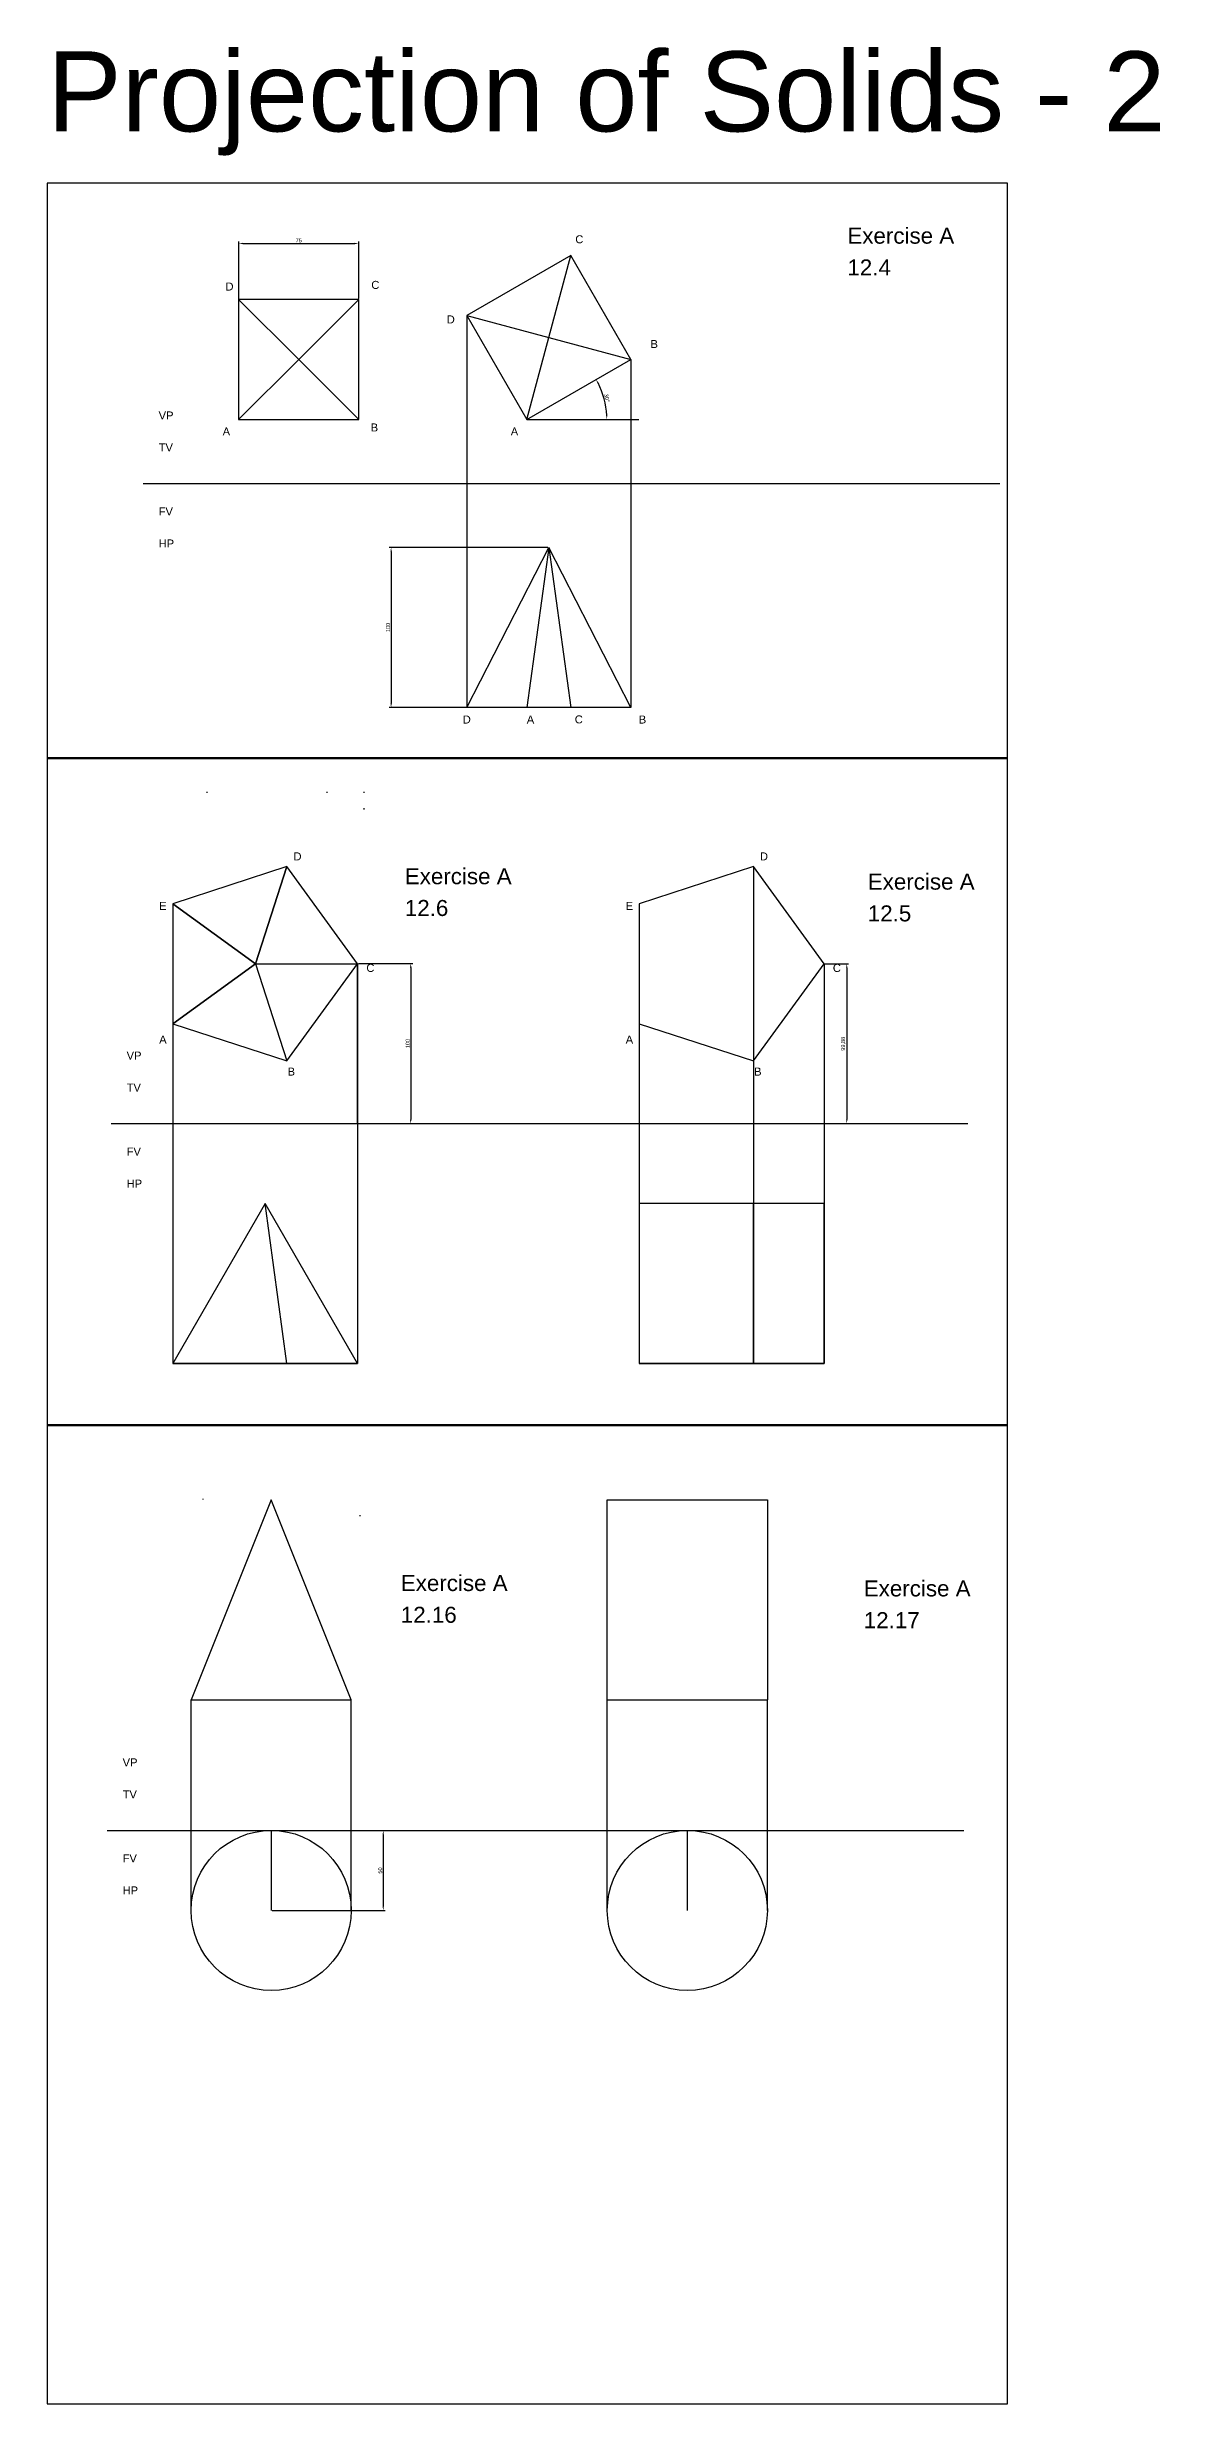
# Model space of a CAD drawing. Header units: millimetres. Extents: x 0 to 4015, y -1390 to 313.
# Drawn here: x 3320 to 4015, y -1160 to 313 of the extents above; entities that cross this region are included whole.
import ezdxf

# ---------------------------------------------------------------- set-up
doc = ezdxf.new("R2010")
doc.units = ezdxf.units.MM
doc.header["$PDMODE"] = 3
doc.header["$PDSIZE"] = 5
doc.styles.get("Standard").update_dxf_attribs({"font": 'arial.ttf'})
doc.dimstyles.new('ISO-25', dxfattribs={"dimtxt": 2.5, "dimasz": 2.5, "dimexe": 1.25, "dimexo": 0.625, "dimtad": 1, "dimtxsty": 'Standard', "dimcen": 2.5, "dimadec": 0, "dimazin": 0, "dimtfac": 1, "dimtmove": 0, "dimatfit": 3, "dimfxl": 1, "dimarcsym": 0})

# ---------------------------------------------------------------- blocks, each defined once
blk = doc.blocks.new('*D266')
at = {"color": 0, "lineweight": -2, "transparency": 16777216}
for p, q in [((3439.7, 154.2), (3439.7, 191.2)), ((3442.2, 190), (3512.2, 190)), ((3514.7, 155.6), (3514.7, 191.2))]:
    blk.add_line(p, q, dxfattribs=at)
at = {"color": 0, "transparency": 16777216}
for points in [[(3442.2, 190.4), (3442.2, 189.6), (3439.7, 190)], [(3512.2, 190.4), (3512.2, 189.6), (3514.7, 190)]]:
    blk.add_solid(points, dxfattribs=at)
at = {"layer": 'Defpoints', "color": 0, "transparency": 16777216}
for p in [(3514.7, 190), (3439.7, 153.6), (3514.7, 155)]:
    blk.add_point(p, dxfattribs=at)
at = {"color": 0, "transparency": 16777216, "insert": (3477.2, 191.9), "char_height": 2.5, "attachment_point": 5}
blk.add_mtext('75', dxfattribs=at)
blk = doc.blocks.new('*D267')
at = {"color": 0, "lineweight": -2, "transparency": 16777216}
blk.add_arc((3619.7, 80), 50, 2.8657, 27.1343, dxfattribs=at)
at = {"color": 0, "transparency": 16777216}
for points in [[(3663.8, 102.6), (3664.5, 103), (3663, 105)], [(3670, 82.5), (3669.2, 82.5), (3669.7, 80)]]:
    blk.add_solid(points, dxfattribs=at)
at = {"layer": 'Defpoints', "color": 0, "transparency": 16777216}
for p in [(3684.6, 117.5), (3668.9, 88.7), (3619.7, 80), (3619.7, 80), (3689.7, 80)]:
    blk.add_point(p, dxfattribs=at)
at = {"color": 0, "transparency": 16777216, "insert": (3669.8, 93.4), "char_height": 2.5, "attachment_point": 5, "rotation": 285}
blk.add_mtext('30°', dxfattribs=at)
blk = doc.blocks.new('*D268')
at = {"color": 0, "lineweight": -2, "transparency": 16777216}
for p, q in [((3632.8, 0), (3533.6, 0)), ((3534.9, -2.5), (3534.9, -97.5)), ((3632.8, -100), (3533.6, -100))]:
    blk.add_line(p, q, dxfattribs=at)
at = {"color": 0, "transparency": 16777216}
for points in [[(3534.5, -2.5), (3535.3, -2.5), (3534.9, 0)], [(3534.5, -97.5), (3535.3, -97.5), (3534.9, -100)]]:
    blk.add_solid(points, dxfattribs=at)
at = {"layer": 'Defpoints', "color": 0, "transparency": 16777216}
for p in [(3633.4, 0), (3534.9, -100), (3633.4, -100)]:
    blk.add_point(p, dxfattribs=at)
at = {"color": 0, "transparency": 16777216, "insert": (3533, -50), "char_height": 2.5, "attachment_point": 5, "rotation": 90}
blk.add_mtext('100', dxfattribs=at)
blk = doc.blocks.new('*D369')
at = {"color": 0, "lineweight": -2, "transparency": 16777216}
for p, q in [((3514.6, -260), (3548.4, -260)), ((3547.2, -262.5), (3547.2, -357.5)), ((3514.6, -360), (3548.4, -360))]:
    blk.add_line(p, q, dxfattribs=at)
at = {"color": 0, "transparency": 16777216}
for points in [[(3546.7, -262.5), (3547.6, -262.5), (3547.2, -260)], [(3546.7, -357.5), (3547.6, -357.5), (3547.2, -360)]]:
    blk.add_solid(points, dxfattribs=at)
at = {"layer": 'Defpoints', "color": 0, "transparency": 16777216}
for p in [(3514, -260), (3514, -360), (3547.2, -360)]:
    blk.add_point(p, dxfattribs=at)
at = {"color": 0, "transparency": 16777216, "insert": (3545.3, -310), "char_height": 2.5, "attachment_point": 5, "rotation": 90}
blk.add_mtext('100', dxfattribs=at)
blk = doc.blocks.new('*D373')
at = {"color": 0, "lineweight": -2, "transparency": 16777216}
for p, q in [((3460.6, -801.7), (3531.3, -801.7)), ((3530, -804.2), (3530, -849.2)), ((3460.6, -851.7), (3531.3, -851.7))]:
    blk.add_line(p, q, dxfattribs=at)
at = {"color": 0, "transparency": 16777216}
for points in [[(3529.6, -804.2), (3530.4, -804.2), (3530, -801.7)], [(3529.6, -849.2), (3530.4, -849.2), (3530, -851.7)]]:
    blk.add_solid(points, dxfattribs=at)
at = {"layer": 'Defpoints', "color": 0, "transparency": 16777216}
for p in [(3460, -801.7), (3460, -851.7), (3530, -851.7)]:
    blk.add_point(p, dxfattribs=at)
at = {"color": 0, "transparency": 16777216, "insert": (3528.1, -826.7), "char_height": 2.5, "attachment_point": 5, "rotation": 90}
blk.add_mtext('50', dxfattribs=at)
blk = doc.blocks.new('*D374')
at = {"color": 0, "lineweight": -2, "transparency": 16777216}
for p, q in [((3806, -260.1), (3820.8, -260.1)), ((3819.6, -262.6), (3819.6, -357.5)), ((3806, -360), (3820.8, -360))]:
    blk.add_line(p, q, dxfattribs=at)
at = {"color": 0, "transparency": 16777216}
for points in [[(3819.2, -262.6), (3820, -262.6), (3819.6, -260.1)], [(3819.2, -357.5), (3820, -357.5), (3819.6, -360)]]:
    blk.add_solid(points, dxfattribs=at)
at = {"layer": 'Defpoints', "color": 0, "transparency": 16777216}
for p in [(3805.4, -260.1), (3805.4, -360), (3819.6, -360)]:
    blk.add_point(p, dxfattribs=at)
at = {"color": 0, "transparency": 16777216, "insert": (3817.5, -310.1), "char_height": 2.5, "attachment_point": 5, "rotation": 90}
blk.add_mtext('99,88', dxfattribs=at)

msp = doc.modelspace()

# ---------------------------------------------------------------- linework, layer by layer
for p, q in [((3619.67, 80), (3647.122, 182.452)), ((3477.16, 117.5), (3439.66, 155)), ((3514.66, 155), (3477.16, 117.5)), ((3514.66, 80), (3514.66, 155)), ((3582.17, 144.952), (3684.622, 117.5)), ((3439.66, 80), (3477.16, 117.5)), ((3477.16, 117.5), (3514.66, 80)), ((3619.67, 80), (3689.66, 80)), ((3380, 40), (3915.219, 40)), ((3450.149, -260.118), (3469.864, -199.442)), ((3469.864, -199.442), (3450.149, -260.118)), ((3450.149, -260.118), (3398.535, -222.618)), ((3398.535, -222.618), (3450.149, -260.118)), ((3450.149, -260.118), (3398.535, -297.618)), ((3398.535, -297.618), (3450.149, -260.118)), ((3450.149, -260.118), (3513.948, -260.118)), ((3450.149, -260.118), (3469.864, -320.794)), ((3514.007, -360), (3514.007, -260)), ((3360, -360), (3895.219, -360)), ((3357.495, -801.651), (3892.714, -801.651))]:
    msp.add_line(p, q)
at = {"color": 4}
for p, q in [((3582.17, 144.952), (3582.17, -100)), ((3684.622, 117.5), (3684.622, -100)), ((3420, -153.221), (3420, -152.734)), ((3495, -153.221), (3495, -152.734)), ((3518.176, -153.221), (3518.176, -152.734)), ((3518.176, -163.645), (3518.176, -162.966)), ((3761.329, -199.442), (3761.329, -510)), ((3513.948, -260.118), (3514.007, -360)), ((3805.413, -260.118), (3805.413, -360)), ((3398.535, -297.618), (3398.535, -360)), ((3690, -297.618), (3690, -360)), ((3398.535, -360), (3398.535, -510)), ((3514.007, -360), (3514.007, -510)), ((3690, -360), (3690, -510)), ((3805.413, -360), (3805.413, -510)), ((3514.007, -510), (3398.535, -510)), ((3805.413, -510), (3690, -510)), ((3417.495, -594.871), (3417.495, -594.384)), ((3515.672, -605.296), (3515.672, -604.617)), ((3410, -851.651), (3410, -720)), ((3410, -720), (3510, -720)), ((3510, -851.651), (3510, -720)), ((3670, -851.651), (3670, -720)), ((3770, -851.651), (3770, -720)), ((3460, -801.651), (3460, -851.651)), ((3720, -801.651), (3720, -851.651))]:
    msp.add_line(p, q, dxfattribs=at)
at = {"color": 6}
for p, q in [((3582.17, -100), (3633.396, 0)), ((3633.396, 0), (3619.67, -100)), ((3684.622, -100), (3633.396, 0)), ((3633.396, 0), (3647.122, -100)), ((3684.622, -100), (3582.17, -100)), ((3456.271, -410), (3398.535, -510)), ((3514.007, -510), (3456.271, -410)), ((3469.864, -510), (3456.271, -410)), ((3747.707, -410), (3690, -410)), ((3690, -410), (3690, -510)), ((3805.413, -410), (3741.614, -410)), ((3761.329, -510), (3761.329, -410)), ((3805.413, -510), (3805.413, -410)), ((3398.535, -510), (3514.007, -510)), ((3690, -510), (3690, -510)), ((3690, -510), (3805.413, -510)), ((3741.614, -510), (3761.329, -510)), ((3460, -595), (3410, -720)), ((3510, -720), (3460, -595)), ((3670, -720), (3670, -595)), ((3670, -595), (3770, -595)), ((3770, -595), (3770, -720)), ((3410, -720), (3510, -720)), ((3670, -720), (3770, -720))]:
    msp.add_line(p, q, dxfattribs=at)
at = {"color": 4, "lineweight": 50}
for p, q in [((3320.005, -131.729), (3920.005, -131.714)), ((3320.011, -548.358), (3920.011, -548.344))]:
    msp.add_line(p, q, dxfattribs=at)
for points in [[(3320.019, -1160), (3920.019, -1160), (3920, 227.723), (3320, 227.723)], [(3398.535, -297.618), (3469.864, -320.794), (3513.948, -260.118), (3469.864, -199.442), (3398.535, -222.618)], [(3690, -297.618), (3761.329, -320.794), (3805.413, -260.118), (3761.329, -199.442), (3690, -222.618)]]:
    msp.add_lwpolyline(points, close=True)
at = {"lineweight": 30}
for points in [[(3619.67, 80), (3684.622, 117.5), (3647.122, 182.452), (3582.17, 144.952)], [(3439.66, 80), (3514.66, 80), (3514.66, 155), (3439.66, 155)]]:
    msp.add_lwpolyline(points, close=True, dxfattribs=at)
for centre in [(3460, -851.651), (3720, -851.651)]:
    msp.add_circle(centre, 50)

# ---------------------------------------------------------------- texts
at = {"color": 3}
msp.add_text('Projection of Solids - 2', height=50, dxfattribs=at).set_placement((3320, 260))
for s, p in [('C', (3650, 190.085)), ('D', (3431.427, 160.567)), ('C', (3522.547, 161.578)), ('D', (3569.66, 140)), ('B', (3696.983, 124.637)), ('VP', (3389.66, 80)), ('A', (3429.66, 70)), ('B', (3522.16, 72.5)), ('A', (3609.67, 70)), ('TV', (3389.66, 60)), ('FV', (3389.66, 20)), ('HP', (3389.66, 0)), ('HP', (3389.66, 0)), ('D', (3579.66, -110)), ('A', (3619.67, -110)), ('C', (3649.66, -109.915)), ('B', (3689.66, -110)), ('D', (3473.891, -195.536)), ('D', (3765.357, -195.536)), ('E', (3390, -226.462)), ('E', (3681.465, -226.462)), ('C', (3519.454, -265.235)), ('C', (3810.919, -265.235)), ('A', (3390.01, -310)), ('A', (3681.475, -310)), ('VP', (3369.66, -320)), ('TV', (3369.66, -340)), ('B', (3470.242, -330)), ('B', (3761.707, -330)), ('FV', (3369.66, -380)), ('HP', (3369.66, -400)), ('HP', (3369.66, -400)), ('VP', (3367.155, -761.651)), ('TV', (3367.155, -781.651)), ('FV', (3367.155, -821.651)), ('HP', (3367.155, -841.651)), ('HP', (3367.155, -841.651))]:
    msp.add_text(s, height=5).set_placement(p)
at = {"color": 1, "lineweight": 30}
for s, p in [('Exercise A', (3820, 189.836)), ('12.4', (3820, 170)), ('Exercise A', (3543.474, -210.431)), ('Exercise A', (3832.738, -213.799)), ('12.6', (3543.474, -230.268)), ('12.5', (3832.738, -233.636)), ('Exercise A', (3540.969, -652.082)), ('Exercise A', (3830.233, -655.45)), ('12.16', (3540.969, -671.918)), ('12.17', (3830.233, -675.286))]:
    msp.add_text(s, height=10, dxfattribs=at).set_placement(p)

# ---------------------------------------------------------------- dimensions: what is measured, and where the dimension line sits
dim = msp.add_linear_dim(base=(3514.66, 190), p1=(3439.66, 153.575), p2=(3514.66, 155), dimstyle='ISO-25')
dim.commit()
dim.dimension.update_dxf_attribs({"geometry": '*D266', "text_midpoint": (3477.16, 191.896)})
dim = msp.add_angular_dim_2l(base=(3668.901, 88.681), line1=((3619.67, 80), (3689.66, 80)), line2=((3619.67, 80), (3684.622, 117.5)), dimstyle='ISO-25')
dim.commit()
dim.dimension.update_dxf_attribs({"geometry": '*D267', "text_midpoint": (3669.794, 93.431)})
at = {"color": 6}
for base, p1, p2, picture, middle in [((3534.887, -100), (3633.396, 0), (3633.396, -100), '*D268', (3532.986, -50)), ((3819.596, -360), (3805.413, -260.118), (3805.413, -360), '*D374', (3817.468, -310.059)), ((3530, -851.651), (3460, -801.651), (3460, -851.651), '*D373', (3528.099, -826.651))]:
    dim = msp.add_linear_dim(base=base, p1=p1, p2=p2, angle=90, dimstyle='ISO-25', dxfattribs=at)
    dim.commit()
    dim.dimension.update_dxf_attribs({"geometry": picture, "text_midpoint": middle})
dim = msp.add_linear_dim(base=(3547.156, -360), p1=(3514.007, -260), p2=(3514.007, -360), angle=90, dimstyle='ISO-25')
dim.commit()
dim.dimension.update_dxf_attribs({"geometry": '*D369', "text_midpoint": (3545.254, -310)})

doc.saveas('drawing.dxf')
